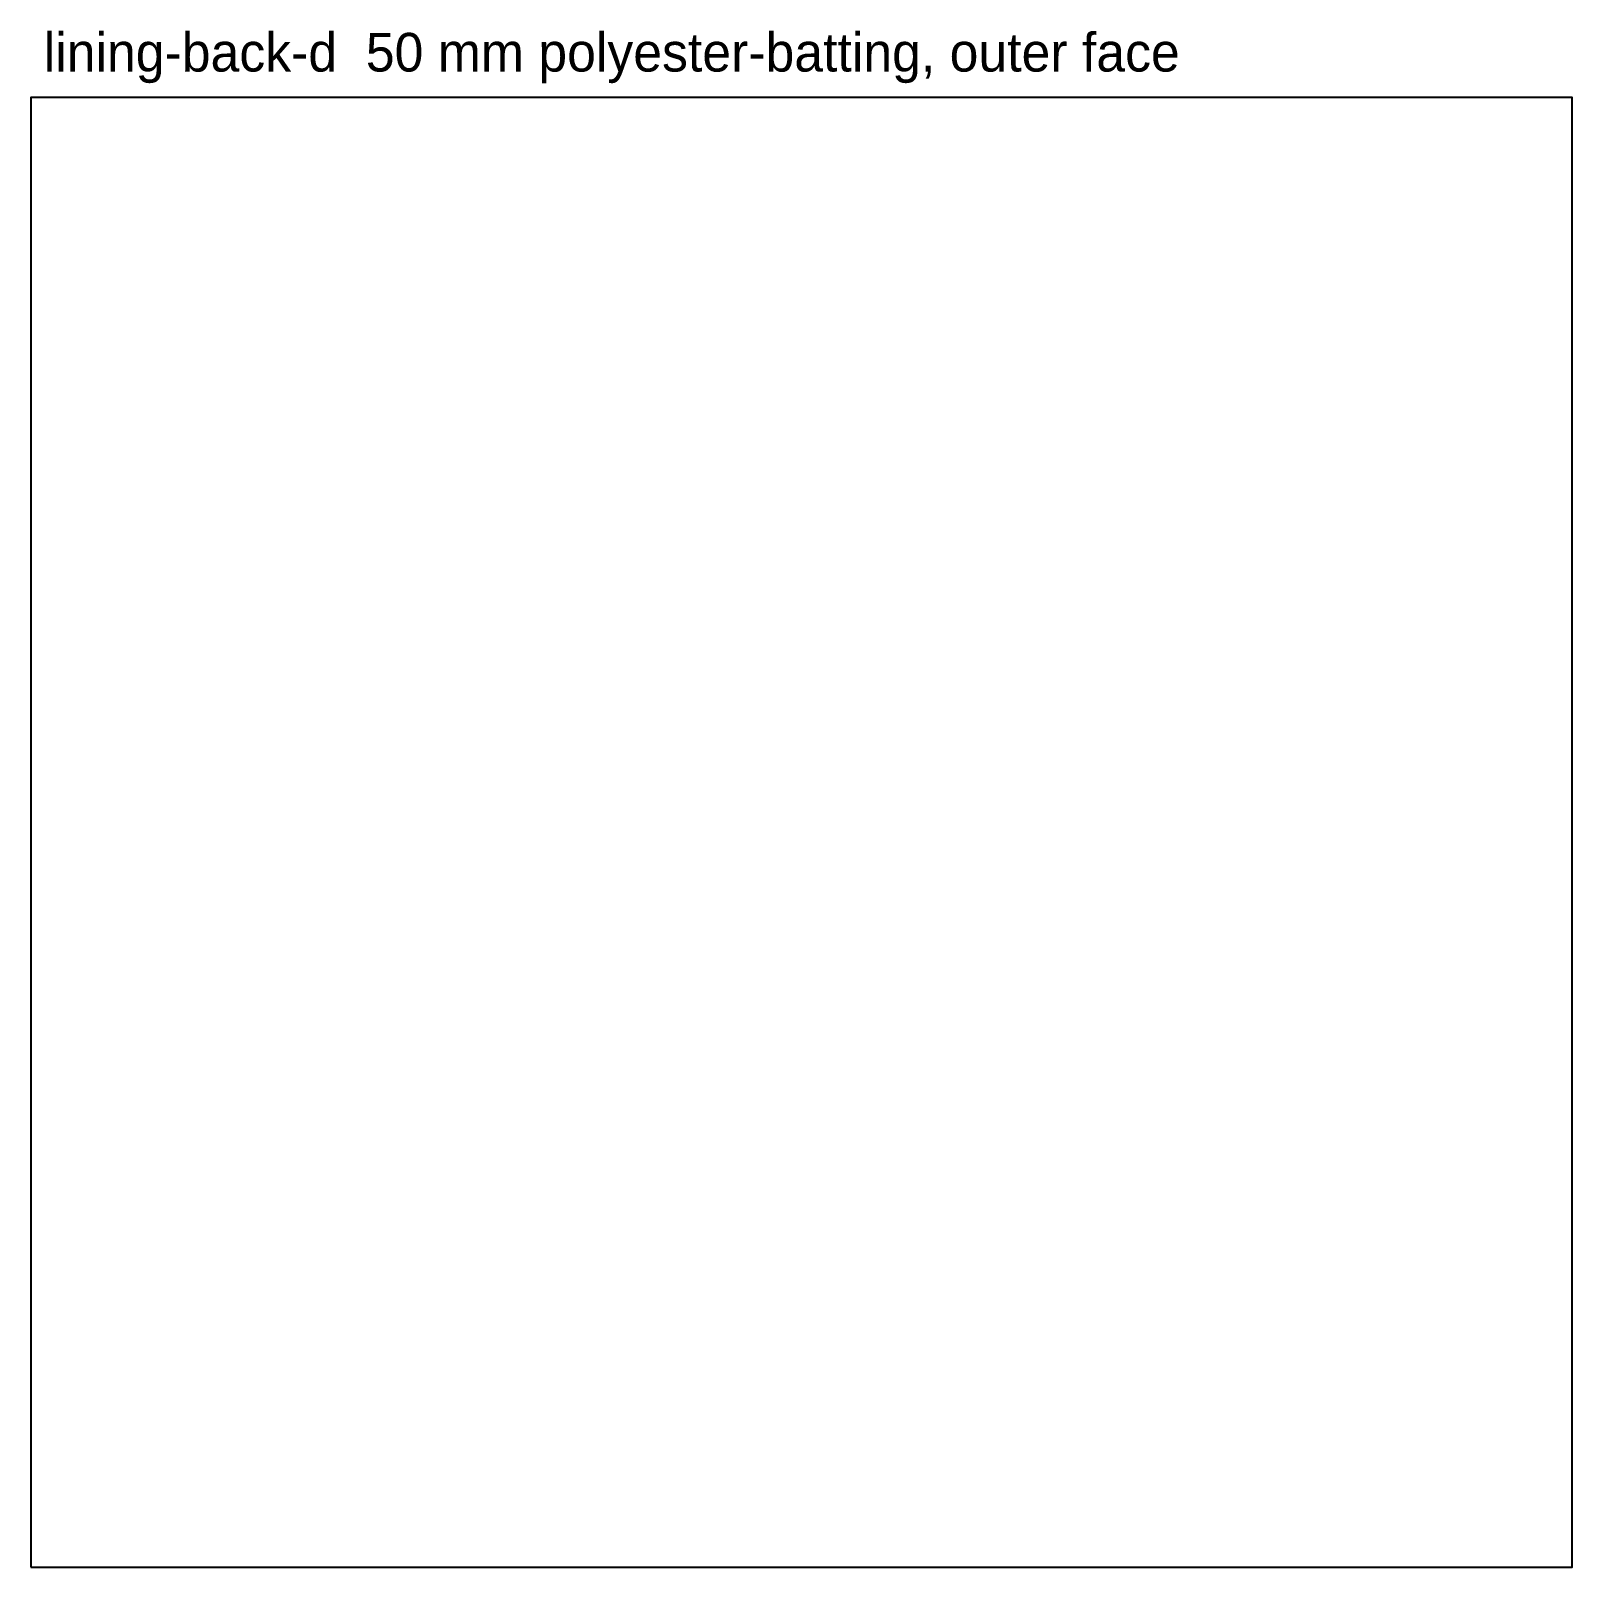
# Model space of a CAD drawing. Header units: millimetres. Extents: x 0 to 239, y 0 to 238.
import ezdxf

# ---------------------------------------------------------------- set-up
doc = ezdxf.new("R2010")
doc.units = ezdxf.units.MM
doc.layers.add('CUT_OUTSIDE', color=1, linetype='Continuous')
doc.layers.add('NOTES', color=7, linetype='Continuous')

msp = doc.modelspace()

# ---------------------------------------------------------------- linework, layer by layer
at = {"layer": 'CUT_OUTSIDE'}
msp.add_lwpolyline([(0, 0), (239, 0), (239, 228), (0, 228), (0, 0)], close=True, dxfattribs=at)

# ---------------------------------------------------------------- texts
at = {"layer": 'NOTES'}
msp.add_text('lining-back-d  50 mm polyester-batting, outer face', height=6, dxfattribs=at).set_placement((2, 232))

doc.saveas('drawing.dxf')
